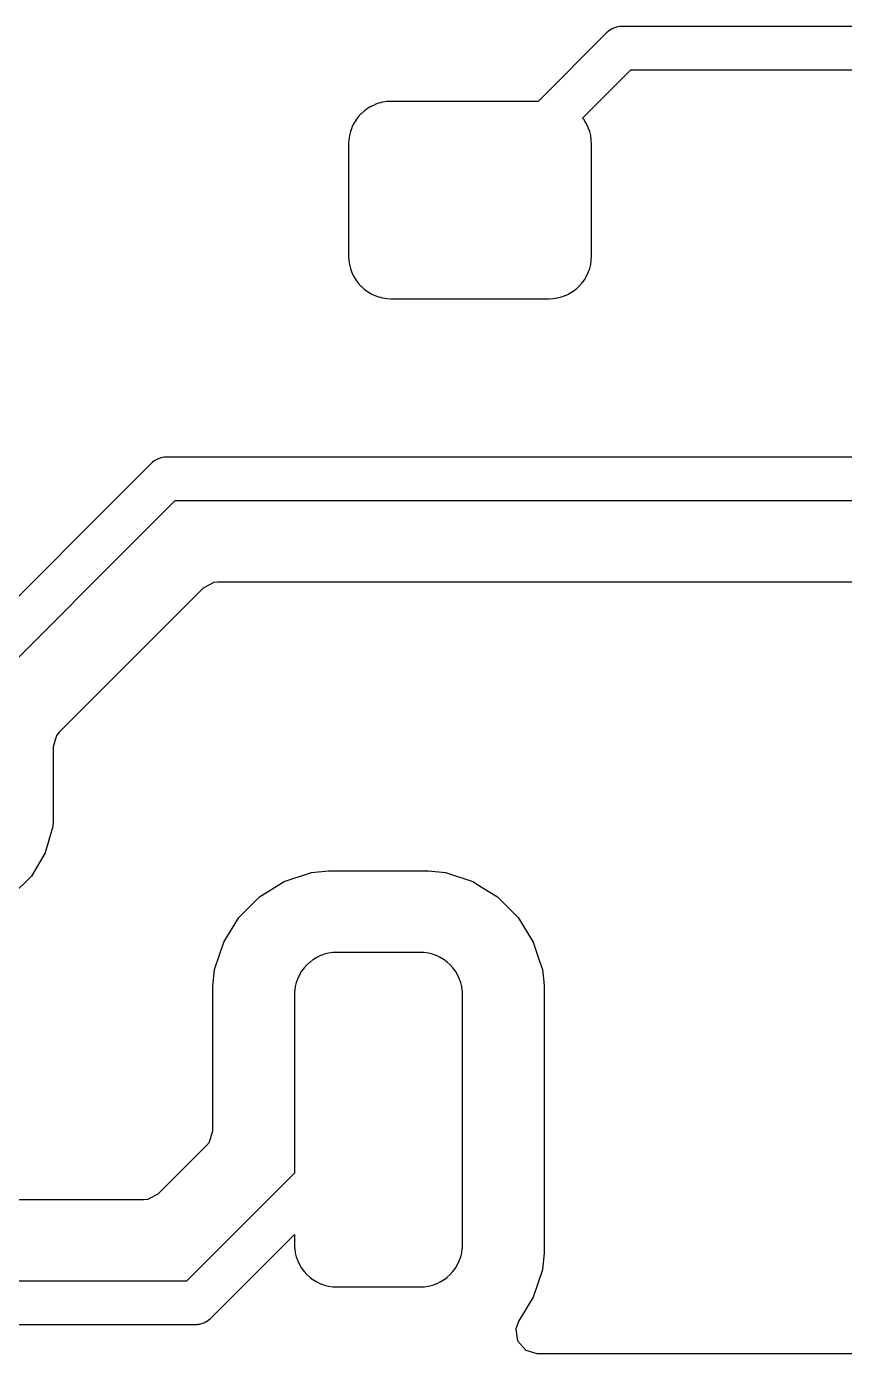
# Model space of a CAD drawing. Header units: metres. Extents: x 50 to 70, y -65 to -50.
# Drawn here: x 55.08 to 60, y -65 to -57.03 of the extents above; entities that cross this region are included whole.
import ezdxf

# ---------------------------------------------------------------- set-up
doc = ezdxf.new("R2010")
doc.units = ezdxf.units.M

msp = doc.modelspace()

# ---------------------------------------------------------------- linework, layer by layer
for points in [[(63.2201, -57.0324), (58.6625, -57.0324), (58.6624, -57.0324), (58.6623, -57.0324), (58.65, -57.033), (58.6499, -57.0331), (58.6498, -57.0331), (58.6496, -57.0331), (58.6495, -57.0331), (58.6374, -57.0349), (58.6372, -57.0349), (58.6371, -57.0349), (58.637, -57.035), (58.6369, -57.035), (58.625, -57.038), (58.6249, -57.038), (58.6247, -57.038), (58.6246, -57.0381), (58.6245, -57.0381), (58.613, -57.0422), (58.6128, -57.0423), (58.6127, -57.0423), (58.6126, -57.0424), (58.6125, -57.0424), (58.6014, -57.0477), (58.6013, -57.0477), (58.6012, -57.0478), (58.6011, -57.0479), (58.601, -57.0479), (58.5904, -57.0542), (58.5903, -57.0543), (58.5902, -57.0544), (58.5901, -57.0544), (58.59, -57.0545), (58.5802, -57.0618), (58.5801, -57.0619), (58.58, -57.062), (58.5799, -57.062), (58.5798, -57.0621), (58.5707, -57.0704), (58.5706, -57.0704), (58.5705, -57.0705), (58.1586, -57.4825), (57.275, -57.4825), (57.2749, -57.4825), (57.2748, -57.4825), (57.2503, -57.4837), (57.2501, -57.4837), (57.25, -57.4837), (57.2499, -57.4837), (57.2498, -57.4838), (57.2255, -57.4874), (57.2254, -57.4874), (57.2253, -57.4874), (57.2251, -57.4874), (57.225, -57.4875), (57.2012, -57.4934), (57.2011, -57.4934), (57.201, -57.4935), (57.2009, -57.4935), (57.2007, -57.4936), (57.1776, -57.5018), (57.1775, -57.5019), (57.1774, -57.5019), (57.1773, -57.502), (57.1772, -57.502), (57.155, -57.5125), (57.1549, -57.5126), (57.1548, -57.5126), (57.1547, -57.5127), (57.1546, -57.5127), (57.1335, -57.5253), (57.1334, -57.5254), (57.1333, -57.5255), (57.1332, -57.5255), (57.1331, -57.5256), (57.1134, -57.5402), (57.1133, -57.5403), (57.1132, -57.5404), (57.1131, -57.5405), (57.113, -57.5405), (57.0949, -57.557), (57.0948, -57.5571), (57.0947, -57.5572), (57.0946, -57.5573), (57.0945, -57.5574), (57.078, -57.5755), (57.078, -57.5756), (57.0779, -57.5757), (57.0778, -57.5758), (57.0777, -57.5759), (57.0631, -57.5956), (57.063, -57.5957), (57.063, -57.5958), (57.0629, -57.5959), (57.0628, -57.596), (57.0502, -57.6171), (57.0502, -57.6172), (57.0501, -57.6173), (57.0501, -57.6174), (57.05, -57.6175), (57.0395, -57.6397), (57.0395, -57.6398), (57.0394, -57.6399), (57.0394, -57.64), (57.0393, -57.6401), (57.0311, -57.6632), (57.031, -57.6634), (57.031, -57.6635), (57.0309, -57.6636), (57.0309, -57.6637), (57.025, -57.6875), (57.0249, -57.6876), (57.0249, -57.6878), (57.0249, -57.6879), (57.0249, -57.688), (57.0213, -57.7123), (57.0212, -57.7124), (57.0212, -57.7125), (57.0212, -57.7126), (57.0212, -57.7128), (57.02, -57.7373), (57.02, -57.7374), (57.02, -57.7375), (57.02, -58.4125), (57.02, -58.4126), (57.02, -58.4127), (57.0212, -58.4372), (57.0212, -58.4374), (57.0212, -58.4375), (57.0212, -58.4376), (57.0213, -58.4377), (57.0249, -58.462), (57.0249, -58.4621), (57.0249, -58.4622), (57.0249, -58.4624), (57.025, -58.4625), (57.0309, -58.4863), (57.0309, -58.4864), (57.031, -58.4865), (57.031, -58.4866), (57.0311, -58.4868), (57.0393, -58.5099), (57.0394, -58.51), (57.0394, -58.5101), (57.0395, -58.5102), (57.0395, -58.5103), (57.05, -58.5325), (57.0501, -58.5326), (57.0501, -58.5327), (57.0502, -58.5328), (57.0502, -58.5329), (57.0628, -58.554), (57.0629, -58.5541), (57.063, -58.5542), (57.063, -58.5543), (57.0631, -58.5544), (57.0777, -58.5741), (57.0778, -58.5742), (57.0779, -58.5743), (57.078, -58.5744), (57.078, -58.5745), (57.0945, -58.5926), (57.0946, -58.5927), (57.0947, -58.5928), (57.0948, -58.5929), (57.0949, -58.593), (57.113, -58.6095), (57.1131, -58.6095), (57.1132, -58.6096), (57.1133, -58.6097), (57.1134, -58.6098), (57.1331, -58.6244), (57.1332, -58.6245), (57.1333, -58.6245), (57.1334, -58.6246), (57.1335, -58.6247), (57.1546, -58.6373), (57.1547, -58.6373), (57.1548, -58.6374), (57.1549, -58.6374), (57.155, -58.6375), (57.1772, -58.648), (57.1773, -58.648), (57.1774, -58.6481), (57.1775, -58.6481), (57.1776, -58.6482), (57.2007, -58.6564), (57.2009, -58.6565)], [(57.2009, -58.6565), (57.201, -58.6565), (57.2011, -58.6566), (57.2012, -58.6566), (57.225, -58.6625), (57.2251, -58.6626), (57.2253, -58.6626), (57.2254, -58.6626), (57.2255, -58.6626), (57.2498, -58.6662), (57.2499, -58.6663), (57.25, -58.6663), (57.2501, -58.6663), (57.2503, -58.6663), (57.2748, -58.6675), (57.2749, -58.6675), (57.275, -58.6675), (58.225, -58.6675), (58.2251, -58.6675), (58.2252, -58.6675), (58.2497, -58.6663), (58.2499, -58.6663), (58.25, -58.6663), (58.2501, -58.6663), (58.2502, -58.6662), (58.2745, -58.6626), (58.2746, -58.6626), (58.2747, -58.6626), (58.2749, -58.6626), (58.275, -58.6625), (58.2988, -58.6566), (58.2989, -58.6566), (58.299, -58.6565), (58.2991, -58.6565), (58.2993, -58.6564), (58.3224, -58.6482), (58.3225, -58.6481), (58.3226, -58.6481), (58.3227, -58.648), (58.3228, -58.648), (58.345, -58.6375), (58.3451, -58.6374), (58.3452, -58.6374), (58.3453, -58.6373), (58.3454, -58.6373), (58.3665, -58.6247), (58.3666, -58.6246), (58.3667, -58.6245), (58.3668, -58.6245), (58.3669, -58.6244), (58.3866, -58.6098), (58.3867, -58.6097), (58.3868, -58.6096), (58.3869, -58.6095), (58.387, -58.6095), (58.4051, -58.593), (58.4052, -58.5929), (58.4053, -58.5928), (58.4054, -58.5927), (58.4055, -58.5926), (58.422, -58.5745), (58.422, -58.5744), (58.4221, -58.5743), (58.4222, -58.5742), (58.4223, -58.5741), (58.4369, -58.5544), (58.437, -58.5543), (58.437, -58.5542), (58.4371, -58.5541), (58.4372, -58.554), (58.4498, -58.5329), (58.4498, -58.5328), (58.4499, -58.5327), (58.4499, -58.5326), (58.45, -58.5325), (58.4605, -58.5103), (58.4605, -58.5102), (58.4606, -58.5101), (58.4606, -58.51), (58.4607, -58.5099), (58.4689, -58.4868), (58.469, -58.4866), (58.469, -58.4865), (58.4691, -58.4864), (58.4691, -58.4863), (58.475, -58.4625), (58.4751, -58.4624), (58.4751, -58.4622), (58.4751, -58.4621), (58.4751, -58.462), (58.4787, -58.4377), (58.4788, -58.4376), (58.4788, -58.4375), (58.4788, -58.4374), (58.4788, -58.4372), (58.48, -58.4127), (58.48, -58.4126), (58.48, -58.4125), (58.48, -57.7375), (58.48, -57.7374), (58.48, -57.7373), (58.4788, -57.7128), (58.4788, -57.7126), (58.4788, -57.7125), (58.4788, -57.7124), (58.4787, -57.7123), (58.4751, -57.688), (58.4751, -57.6879), (58.4751, -57.6878), (58.4751, -57.6876), (58.475, -57.6875), (58.4691, -57.6637), (58.4691, -57.6636), (58.469, -57.6635), (58.469, -57.6634), (58.4689, -57.6632), (58.4607, -57.6401), (58.4606, -57.64), (58.4606, -57.6399), (58.4605, -57.6398), (58.4605, -57.6397), (58.45, -57.6175), (58.4499, -57.6174), (58.4499, -57.6173), (58.4498, -57.6172), (58.4498, -57.6171), (58.4372, -57.596), (58.4371, -57.5959), (58.437, -57.5958), (58.437, -57.5957), (58.4369, -57.5956), (58.4268, -57.5821), (58.7164, -57.2926), (63.1662, -57.2926)], [(60.7711, -59.6199), (55.925, -59.6199), (55.9249, -59.6199), (55.9248, -59.6199), (55.9125, -59.6205), (55.9124, -59.6206), (55.9123, -59.6206), (55.9121, -59.6206), (55.912, -59.6206), (55.8999, -59.6224), (55.8997, -59.6224), (55.8996, -59.6224), (55.8995, -59.6225), (55.8994, -59.6225), (55.8875, -59.6255), (55.8874, -59.6255), (55.8872, -59.6255), (55.8871, -59.6256), (55.887, -59.6256), (55.8755, -59.6297), (55.8753, -59.6298), (55.8752, -59.6298), (55.8751, -59.6299), (55.875, -59.6299), (55.8639, -59.6352), (55.8638, -59.6352), (55.8637, -59.6353), (55.8636, -59.6354), (55.8635, -59.6354), (55.8529, -59.6417), (55.8528, -59.6418), (55.8527, -59.6419), (55.8526, -59.6419), (55.8525, -59.642), (55.8427, -59.6493), (55.8426, -59.6494), (55.8425, -59.6495), (55.8424, -59.6495), (55.8423, -59.6496), (55.8332, -59.6579), (55.8331, -59.6579), (55.833, -59.658), (54.755, -60.7361)], [(54.755, -61.1039), (55.9789, -59.8801), (60.825, -59.8801)], [(60.7423, -60.3705), (56.2355, -60.3705), (56.2353, -60.3705), (56.2352, -60.3705), (56.2351, -60.3705), (56.2349, -60.3705), (56.2086, -60.3734), (56.2084, -60.3734), (56.2083, -60.3734), (56.2082, -60.3734), (56.2081, -60.3734), (56.208, -60.3735), (56.2078, -60.3735), (56.2077, -60.3735), (56.2076, -60.3736), (56.2075, -60.3736), (56.2074, -60.3736), (56.2073, -60.3737), (56.2071, -60.3737), (56.207, -60.3738), (56.2069, -60.3738), (56.2068, -60.3739), (56.2067, -60.3739), (56.1454, -60.4074), (56.1453, -60.4075), (56.1452, -60.4075), (56.1451, -60.4076), (56.145, -60.4077), (56.1449, -60.4077), (56.1448, -60.4078), (56.1447, -60.4079), (56.1446, -60.408), (56.1445, -60.408), (56.1444, -60.4081), (56.1443, -60.4082), (56.1442, -60.4083), (55.2833, -61.2692), (55.2832, -61.2693), (55.2831, -61.2694), (55.283, -61.2695), (55.2829, -61.2696), (55.2663, -61.2903), (55.2662, -61.2904), (55.2661, -61.2905), (55.2661, -61.2906), (55.266, -61.2907), (55.2659, -61.2908), (55.2659, -61.2909), (55.2658, -61.291), (55.2658, -61.2911), (55.2657, -61.2912), (55.2656, -61.2913), (55.2656, -61.2914), (55.2655, -61.2915), (55.2655, -61.2917), (55.2655, -61.2918), (55.2654, -61.2919), (55.2654, -61.292), (55.2457, -61.359), (55.2457, -61.3592), (55.2456, -61.3593), (55.2456, -61.3594), (55.2456, -61.3595), (55.2456, -61.3596), (55.2456, -61.3597), (55.2455, -61.3599), (55.2455, -61.36), (55.2455, -61.3601), (55.2455, -61.3602), (55.2455, -61.3603), (55.2455, -61.3605), (55.2455, -61.803), (55.2427, -61.8392), (55.2328, -61.8731), (55.1971, -61.9959), (55.1141, -62.1363), (54.9988, -62.2516)], [(54.424, -64.0795), (55.7895, -64.0795), (55.7897, -64.0795), (55.7898, -64.0795), (55.7899, -64.0795), (55.7901, -64.0795), (55.8164, -64.0766), (55.8166, -64.0766), (55.8167, -64.0766), (55.8168, -64.0766), (55.8169, -64.0766), (55.817, -64.0765), (55.8172, -64.0765), (55.8173, -64.0765), (55.8174, -64.0764), (55.8175, -64.0764), (55.8176, -64.0764), (55.8177, -64.0763), (55.8179, -64.0763), (55.818, -64.0762), (55.8181, -64.0762), (55.8182, -64.0761), (55.8183, -64.0761), (55.8796, -64.0426), (55.8797, -64.0425), (55.8798, -64.0425), (55.8799, -64.0424), (55.88, -64.0423), (55.8801, -64.0423), (55.8802, -64.0422), (55.8803, -64.0421), (55.8804, -64.042), (55.8805, -64.042), (55.8806, -64.0419), (55.8807, -64.0418), (55.8808, -64.0417), (56.1667, -63.7558), (56.1668, -63.7557), (56.1669, -63.7556), (56.167, -63.7555), (56.1671, -63.7554), (56.1837, -63.7347), (56.1838, -63.7346), (56.1839, -63.7345), (56.1839, -63.7344), (56.184, -63.7343), (56.1841, -63.7342), (56.1841, -63.7341), (56.1842, -63.734), (56.1842, -63.7339), (56.1843, -63.7338), (56.1844, -63.7337), (56.1844, -63.7336), (56.1845, -63.7335), (56.1845, -63.7333), (56.1845, -63.7332), (56.1846, -63.7331), (56.1846, -63.733), (56.2043, -63.666), (56.2043, -63.6658), (56.2044, -63.6657), (56.2044, -63.6656), (56.2044, -63.6655), (56.2044, -63.6654), (56.2044, -63.6653), (56.2045, -63.6651), (56.2045, -63.665), (56.2045, -63.6649), (56.2045, -63.6648), (56.2045, -63.6647), (56.2045, -63.6645), (56.2045, -62.8002), (56.2149, -62.6983), (56.2697, -62.5328), (56.3612, -62.3845), (56.4845, -62.2612), (56.6328, -62.1697), (56.7983, -62.1149), (56.9003, -62.1045), (57.4998, -62.1045), (57.6017, -62.1149), (57.7663, -62.1694), (57.7672, -62.1697), (57.8233, -62.2043), (57.9155, -62.2612), (58.0388, -62.3845), (58.1303, -62.5328), (58.1683, -62.6476), (58.1851, -62.6983), (58.1926, -62.7717), (58.1955, -62.8002), (58.1955, -63.75), (58.1955, -64.3998), (58.1851, -64.5017), (58.1302, -64.6672), (58.0435, -64.8078), (58.0435, -64.8079), (58.0434, -64.808), (58.0434, -64.8081), (58.0433, -64.8082), (58.0432, -64.8083), (58.0432, -64.8085), (58.0431, -64.8086), (58.0431, -64.8087), (58.0259, -64.8561), (58.0259, -64.8563), (58.0258, -64.8564), (58.0258, -64.8565), (58.0258, -64.8566), (58.0257, -64.8567), (58.0257, -64.8569), (58.0257, -64.857), (58.0257, -64.8571), (58.0256, -64.8572), (58.0256, -64.8573), (58.0256, -64.8575), (58.0256, -64.8576), (58.0256, -64.8577), (58.0256, -64.8578), (58.0256, -64.858), (58.0256, -64.8581), (58.0256, -64.8582), (58.0256, -64.8583), (58.0256, -64.8584), (58.0257, -64.8586), (58.0356, -64.9277), (58.0356, -64.9278), (58.0356, -64.928), (58.0357, -64.9281), (58.0357, -64.9282), (58.0357, -64.9283), (58.0358, -64.9284), (58.0358, -64.9286), (58.0358, -64.9287), (58.0359, -64.9288), (58.0359, -64.9289), (58.036, -64.929), (58.036, -64.9291), (58.0361, -64.9293), (58.0361, -64.9294), (58.0362, -64.9295), (58.0363, -64.9296), (58.0363, -64.9297), (58.0364, -64.9298), (58.0365, -64.9299), (58.0365, -64.93), (58.0366, -64.9301), (58.0367, -64.9302), (58.0368, -64.9303), (58.0825, -64.9831), (58.0826, -64.9832), (58.0827, -64.9833), (58.0828, -64.9834), (58.0829, -64.9834), (58.083, -64.9835), (58.0831, -64.9836), (58.0831, -64.9837), (58.0832, -64.9838), (58.0833, -64.9838), (58.0834, -64.9839), (58.0835, -64.984), (58.0837, -64.9841), (58.0838, -64.9841), (58.0839, -64.9842), (58.084, -64.9842), (58.0841, -64.9843), (58.0842, -64.9844), (58.0843, -64.9844), (58.0844, -64.9844), (58.0845, -64.9845), (58.0847, -64.9845), (58.0848, -64.9846), (58.0849, -64.9846), (58.1519, -65.0043), (58.152, -65.0043), (58.1522, -65.0044), (58.1523, -65.0044), (58.1524, -65.0044), (58.1525, -65.0044), (58.1526, -65.0044), (58.1527, -65.0045), (58.1529, -65.0045), (58.153, -65.0045), (58.1531, -65.0045), (58.1532, -65.0045), (58.1533, -65.0045), (62.2472, -65.0045)], [(51.7, -64.8301), (56.1, -64.8301), (56.1001, -64.8301), (56.1002, -64.8301), (56.1125, -64.8295), (56.1126, -64.8294), (56.1127, -64.8294), (56.1129, -64.8294), (56.113, -64.8294), (56.1251, -64.8276), (56.1253, -64.8276), (56.1254, -64.8276), (56.1255, -64.8275), (56.1256, -64.8275), (56.1375, -64.8245), (56.1376, -64.8245), (56.1378, -64.8245), (56.1379, -64.8244), (56.138, -64.8244), (56.1495, -64.8203), (56.1497, -64.8202), (56.1498, -64.8202), (56.1499, -64.8201), (56.15, -64.8201), (56.1611, -64.8148), (56.1612, -64.8148), (56.1613, -64.8147), (56.1614, -64.8146), (56.1615, -64.8146), (56.1721, -64.8083), (56.1722, -64.8082), (56.1723, -64.8081), (56.1724, -64.8081), (56.1725, -64.808), (56.1823, -64.8007), (56.1824, -64.8006), (56.1825, -64.8005), (56.1826, -64.8005), (56.1827, -64.8004), (56.1918, -64.7921), (56.1919, -64.7921), (56.192, -64.792), (56.695, -64.2889), (56.695, -64.35), (56.695, -64.3501), (56.695, -64.3502), (56.6962, -64.3747), (56.6962, -64.3749), (56.6962, -64.375), (56.6962, -64.3751), (56.6963, -64.3752), (56.6999, -64.3995), (56.6999, -64.3996), (56.6999, -64.3997), (56.6999, -64.3999), (56.7, -64.4), (56.7059, -64.4238), (56.7059, -64.4239), (56.706, -64.424), (56.706, -64.4241), (56.7061, -64.4243), (56.7143, -64.4474), (56.7144, -64.4475), (56.7144, -64.4476), (56.7145, -64.4477), (56.7145, -64.4478), (56.725, -64.47), (56.7251, -64.4701), (56.7251, -64.4702), (56.7252, -64.4703), (56.7252, -64.4704), (56.7378, -64.4915), (56.7379, -64.4916), (56.738, -64.4917), (56.738, -64.4918), (56.7381, -64.4919), (56.7527, -64.5116), (56.7528, -64.5117), (56.7529, -64.5118), (56.753, -64.5119), (56.753, -64.512), (56.7695, -64.5301), (56.7696, -64.5302), (56.7697, -64.5303), (56.7698, -64.5304), (56.7699, -64.5305), (56.788, -64.547), (56.7881, -64.547), (56.7882, -64.5471), (56.7883, -64.5472), (56.7884, -64.5473), (56.8081, -64.5619), (56.8082, -64.562), (56.8083, -64.562), (56.8084, -64.5621), (56.8085, -64.5622), (56.8296, -64.5748), (56.8297, -64.5748), (56.8298, -64.5749), (56.8299, -64.5749), (56.83, -64.575), (56.8522, -64.5855), (56.8523, -64.5855), (56.8524, -64.5856), (56.8525, -64.5856), (56.8526, -64.5857), (56.8757, -64.5939), (56.8759, -64.594), (56.876, -64.594), (56.8761, -64.5941), (56.8762, -64.5941), (56.9, -64.6), (56.9001, -64.6001), (56.9003, -64.6001), (56.9004, -64.6001), (56.9005, -64.6001), (56.9248, -64.6037), (56.9249, -64.6038), (56.925, -64.6038), (56.9251, -64.6038), (56.9253, -64.6038), (56.9498, -64.605), (56.9499, -64.605), (56.95, -64.605), (57.45, -64.605), (57.4501, -64.605), (57.4502, -64.605), (57.4747, -64.6038), (57.4749, -64.6038), (57.475, -64.6038), (57.4751, -64.6038), (57.4752, -64.6037), (57.4995, -64.6001), (57.4996, -64.6001), (57.4997, -64.6001), (57.4999, -64.6001), (57.5, -64.6), (57.5238, -64.5941), (57.5239, -64.5941), (57.524, -64.594), (57.5241, -64.594), (57.5243, -64.5939), (57.5474, -64.5857), (57.5475, -64.5856), (57.5476, -64.5856), (57.5477, -64.5855), (57.5478, -64.5855), (57.57, -64.575), (57.5701, -64.5749), (57.5702, -64.5749), (57.5703, -64.5748), (57.5704, -64.5748), (57.5915, -64.5622), (57.5916, -64.5621), (57.5917, -64.562), (57.5918, -64.562), (57.5919, -64.5619), (57.6116, -64.5473), (57.6117, -64.5472), (57.6118, -64.5471), (57.6119, -64.547), (57.612, -64.547), (57.6301, -64.5305), (57.6302, -64.5304), (57.6303, -64.5303), (57.6304, -64.5302), (57.6305, -64.5301), (57.647, -64.512), (57.647, -64.5119), (57.6471, -64.5118), (57.6472, -64.5117), (57.6473, -64.5116), (57.6619, -64.4919), (57.662, -64.4918), (57.662, -64.4917), (57.6621, -64.4916), (57.6622, -64.4915), (57.6748, -64.4704), (57.6748, -64.4703), (57.6749, -64.4702), (57.6749, -64.4701), (57.675, -64.47), (57.6855, -64.4478), (57.6855, -64.4477), (57.6856, -64.4476), (57.6856, -64.4475), (57.6857, -64.4474), (57.6939, -64.4243), (57.694, -64.4241), (57.694, -64.424), (57.6941, -64.4239), (57.6941, -64.4238), (57.7, -64.4), (57.7001, -64.3999), (57.7001, -64.3997), (57.7001, -64.3996), (57.7001, -64.3995), (57.7037, -64.3752), (57.7038, -64.3751), (57.7038, -64.375), (57.7038, -64.3749), (57.7038, -64.3747), (57.705, -64.3502), (57.705, -64.3501), (57.705, -64.35), (57.705, -62.85), (57.705, -62.8499), (57.705, -62.8498), (57.7038, -62.8253), (57.7038, -62.8251), (57.7038, -62.825), (57.7038, -62.8249), (57.7037, -62.8248), (57.7001, -62.8005), (57.7001, -62.8004), (57.7001, -62.8003), (57.7001, -62.8001), (57.7, -62.8), (57.6941, -62.7762), (57.6941, -62.7761), (57.694, -62.776), (57.694, -62.7759), (57.6939, -62.7757), (57.6857, -62.7526), (57.6856, -62.7525), (57.6856, -62.7524), (57.6855, -62.7523), (57.6855, -62.7522), (57.675, -62.73), (57.6749, -62.7299), (57.6749, -62.7298), (57.6748, -62.7297), (57.6748, -62.7296), (57.6622, -62.7085), (57.6621, -62.7084), (57.662, -62.7083), (57.662, -62.7082), (57.6619, -62.7081), (57.6473, -62.6884), (57.6472, -62.6883), (57.6471, -62.6882), (57.647, -62.6881), (57.647, -62.688), (57.6305, -62.6699), (57.6304, -62.6698), (57.6303, -62.6697), (57.6302, -62.6696), (57.6301, -62.6695), (57.612, -62.653), (57.6119, -62.653), (57.6118, -62.6529), (57.6117, -62.6528), (57.6116, -62.6527), (57.5919, -62.6381), (57.5918, -62.638), (57.5917, -62.638), (57.5916, -62.6379), (57.5915, -62.6378), (57.5704, -62.6252), (57.5703, -62.6252), (57.5702, -62.6251), (57.5701, -62.6251), (57.57, -62.625), (57.5478, -62.6145), (57.5477, -62.6145), (57.5476, -62.6144), (57.5475, -62.6144), (57.5474, -62.6143), (57.5243, -62.6061), (57.5241, -62.606), (57.524, -62.606), (57.5239, -62.6059), (57.5238, -62.6059), (57.5, -62.6), (57.4999, -62.5999), (57.4997, -62.5999), (57.4996, -62.5999), (57.4995, -62.5999), (57.4752, -62.5963), (57.4751, -62.5962), (57.475, -62.5962), (57.4749, -62.5962), (57.4747, -62.5962), (57.4502, -62.595), (57.4501, -62.595), (57.45, -62.595), (56.95, -62.595), (56.9499, -62.595), (56.9498, -62.595), (56.9253, -62.5962), (56.9251, -62.5962), (56.925, -62.5962), (56.9249, -62.5962), (56.9248, -62.5963), (56.9005, -62.5999), (56.9004, -62.5999), (56.9003, -62.5999), (56.9001, -62.5999), (56.9, -62.6), (56.8762, -62.6059), (56.8761, -62.6059), (56.876, -62.606), (56.8759, -62.606), (56.8757, -62.6061), (56.8526, -62.6143), (56.8525, -62.6144), (56.8524, -62.6144), (56.8523, -62.6145), (56.8522, -62.6145), (56.83, -62.625), (56.8299, -62.6251), (56.8298, -62.6251), (56.8297, -62.6252), (56.8296, -62.6252), (56.8085, -62.6378), (56.8084, -62.6379), (56.8083, -62.638), (56.8082, -62.638), (56.8081, -62.6381), (56.7884, -62.6527), (56.7883, -62.6528), (56.7882, -62.6529), (56.7881, -62.653), (56.788, -62.653), (56.7699, -62.6695), (56.7698, -62.6696), (56.7697, -62.6697), (56.7696, -62.6698), (56.7695, -62.6699), (56.753, -62.688), (56.753, -62.6881), (56.7529, -62.6882), (56.7528, -62.6883), (56.7527, -62.6884), (56.7381, -62.7081), (56.738, -62.7082), (56.738, -62.7083), (56.7379, -62.7084), (56.7378, -62.7085), (56.7252, -62.7296), (56.7252, -62.7297), (56.7251, -62.7298), (56.7251, -62.7299), (56.725, -62.73), (56.7145, -62.7522), (56.7145, -62.7523), (56.7144, -62.7524), (56.7144, -62.7525), (56.7143, -62.7526), (56.7061, -62.7757), (56.706, -62.7759), (56.706, -62.776), (56.7059, -62.7761), (56.7059, -62.7762), (56.7, -62.8), (56.6999, -62.8001), (56.6999, -62.8003), (56.6999, -62.8004), (56.6999, -62.8005), (56.6963, -62.8248), (56.6962, -62.8249), (56.6962, -62.825), (56.6962, -62.8251), (56.6962, -62.8253), (56.695, -62.8498), (56.695, -62.8499), (56.695, -62.85), (56.695, -63.9211), (56.0461, -64.5699), (51.7539, -64.5699)]]:
    msp.add_lwpolyline(points)

doc.saveas('drawing.dxf')
